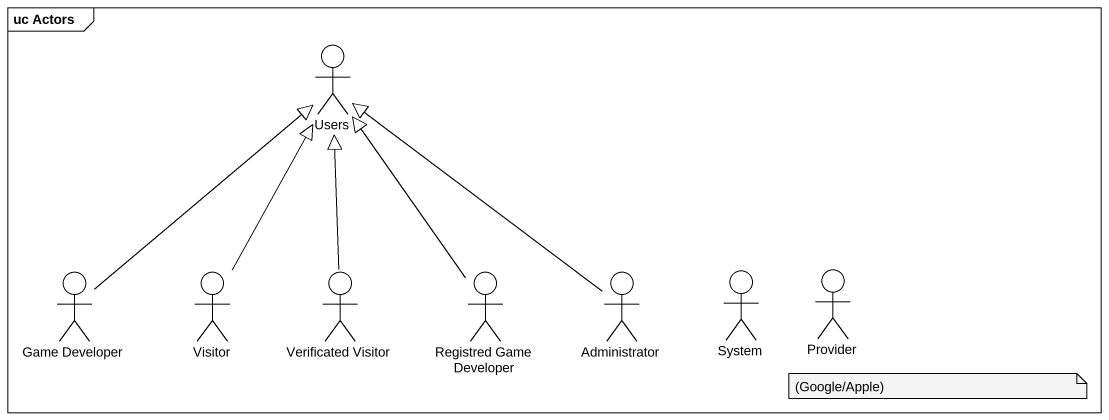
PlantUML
@startuml
mainframe uc Actors
actor Users
actor "Game Developer" as Game_Developer
actor Visitor
actor "Verificated Visitor" as Verificated_Visitor
actor "Registred Game Developer" as Registred_Game_Developer
actor Administrator
actor System
actor Provider
Game_Developer -up-|> Users
Visitor -up-|> Users
Verificated_Visitor -up-|> Users
Registred_Game_Developer -up-|> Users
Administrator -up-|> Users
note as N1
  (Google/Apple)
end note
@enduml
